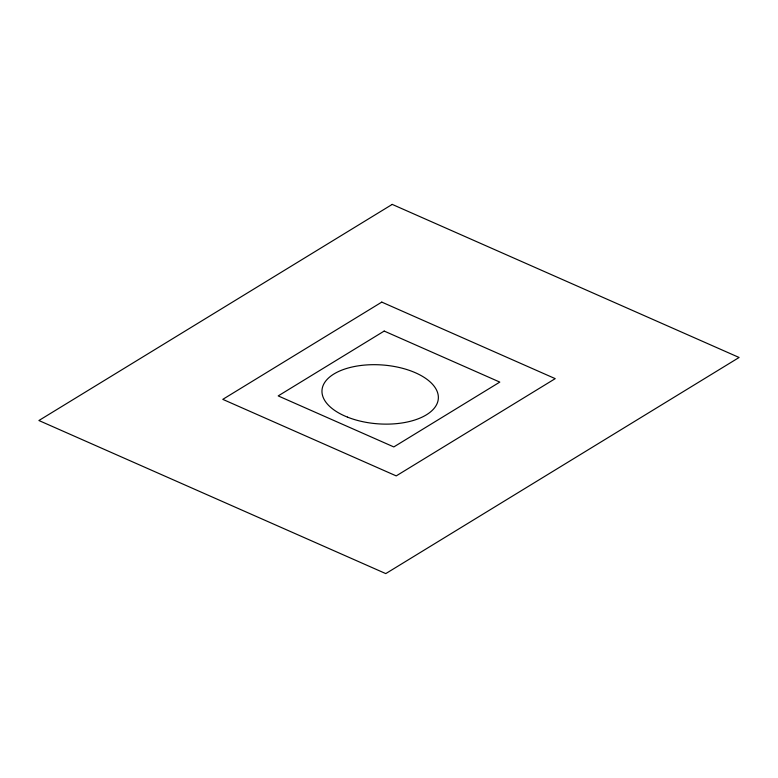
<?xml version="1.0" encoding="UTF-8"?>
<svg xmlns="http://www.w3.org/2000/svg" width="778" height="778" viewBox="0 0 778 778"><rect width="100%" height="100%" fill="white"/><g stroke="black" fill="none" stroke-linecap="round" stroke-linejoin="round"><path stroke-width="1.17" d="M392.219 204.4L38.9 420.519L385.781 573.6L739.1 357.481L392.219 204.4M381.774 302.107L222.78 399.357L396.226 475.893L555.22 378.643L381.774 302.107M384.186 331.068L278.193 395.905L393.814 446.932L499.807 382.095L384.186 331.068M347.455 417.115A58.311 29.506 4.1 0 0 438.209 399.659A58.311 29.506 4.1 0 0 354.836 366.438A58.311 29.506 4.1 0 0 347.455 417.115"/></g></svg>
